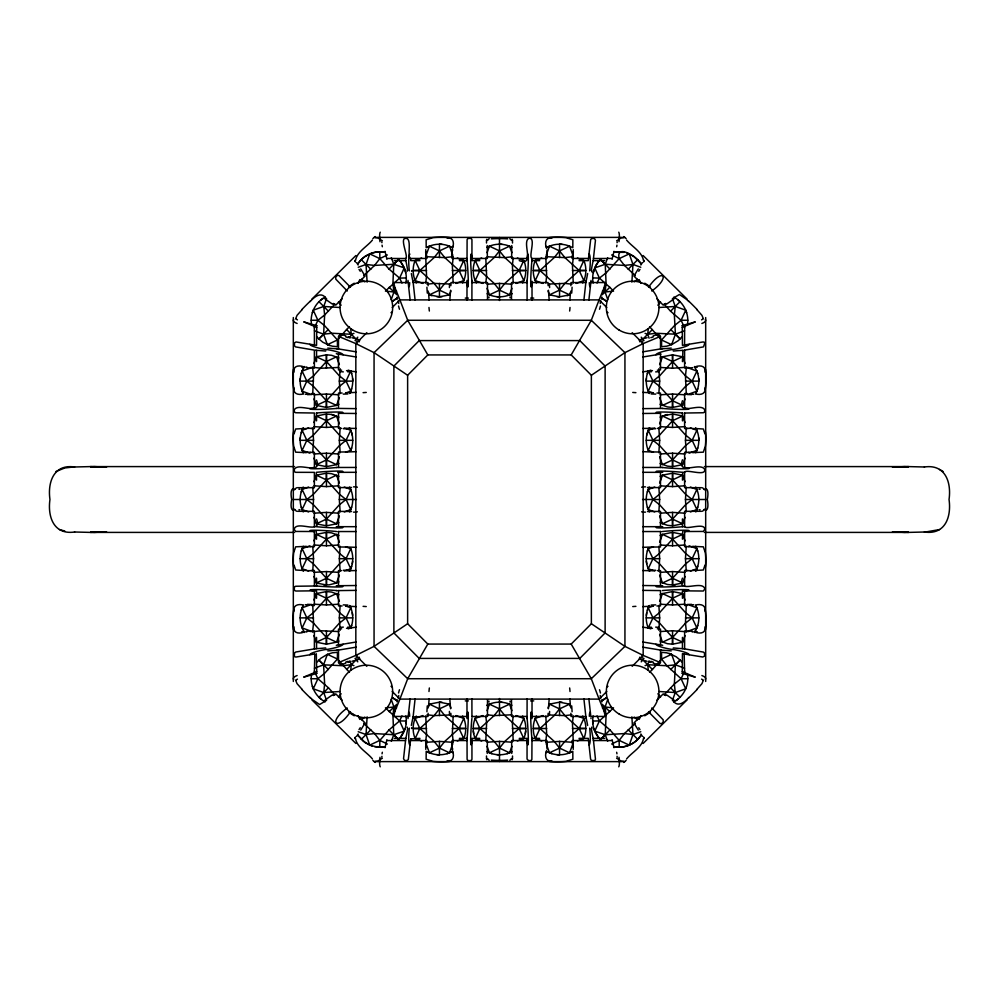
<?xml version="1.0" encoding="UTF-8"?>
<svg xmlns="http://www.w3.org/2000/svg" width="999" height="999" viewBox="0 0 999 999"><rect width="100%" height="100%" fill="white"/><g stroke="black" fill="none" stroke-linecap="round" stroke-linejoin="round"><path stroke-width="1.5" d="M338.886 367.432L321.091 368.244L312.575 367.27L313.549 375.799L312.737 393.556M312.737 605.444L313.549 623.201L312.575 631.73L321.091 630.756L338.886 631.568M312.737 546.253L313.549 558.678L312.737 571.116M312.737 487.062L313.549 499.5L312.737 511.938M312.737 427.884L313.549 440.322L312.737 452.747M313.986 426.623L326.436 427.435L326.448 413.998L331.606 414.498L338.873 417.107M326.436 368.231L326.448 354.807L331.606 355.307L338.873 357.917M326.436 630.769L326.448 644.193L316.371 642.195L313.998 635.651M313.986 604.183L326.436 604.982L326.448 591.558L331.606 592.057L338.873 594.667M313.998 576.46L316.371 582.991L326.448 585.002L326.436 571.565L313.986 572.377M313.986 544.992L326.436 545.791L326.448 532.355L331.606 532.867L338.873 535.476M313.986 513.199L326.436 512.387L326.448 525.824L316.371 523.813L313.998 517.282M313.986 485.801L326.436 486.613L326.448 473.176L331.606 473.688L338.873 476.298M313.986 454.008L326.436 453.209L326.448 466.645L316.371 464.635L313.998 458.091M313.986 394.817L326.436 394.018L326.448 407.442L316.371 405.432L313.998 398.901M340.147 452.747L339.323 440.322L340.147 427.884M340.147 393.556L339.323 381.118L340.147 368.693M340.147 630.307L339.323 617.882L340.147 605.444M340.147 571.116L339.323 558.678L340.147 546.253M340.147 511.938L339.323 499.5L340.147 487.062M425.761 282.954L426.561 275.849L425.761 258.054M425.761 740.946L426.561 733.84L425.761 716.046M453.146 258.054L452.335 265.16L453.146 282.954M453.146 716.046L452.335 733.84L453.146 740.946M459.39 260.627L467.033 260.627L467.095 239.71L467.607 238.674L469.518 238.311L471.428 238.674L471.94 239.71L471.94 260.627L479.757 260.627M471.928 281.681L471.903 300.212M485.801 282.954L486.613 275.849L485.801 258.054M485.801 740.946L486.613 723.151L485.801 716.046M511.513 708.716L511.525 716.433L527.06 716.433L527.097 698.788M511.513 708.466L511.5 699.787M513.199 258.054L512.387 265.16L513.199 282.954M513.199 716.046L512.387 723.151L513.199 740.946M531.98 739.672L531.868 759.502L530.993 760.526L528.571 760.639L527.047 759.053L527.06 738.373L519.243 738.373M545.854 282.954L546.665 275.849L545.854 258.054M545.854 740.946L546.665 733.84L545.854 716.046M573.239 258.054L572.439 265.16L573.239 282.954M573.239 716.046L572.439 723.151L573.239 740.946M658.853 368.693L659.677 381.118L658.853 393.556M658.853 605.444L659.677 617.882L658.853 630.307M658.853 546.253L659.677 558.678L658.853 571.116M658.853 487.062L659.677 499.5L658.853 511.938M658.853 427.884L659.677 440.322L658.853 452.747M660.127 404.333L667.394 406.943L672.539 407.442L672.564 394.018L685.014 394.817M697.739 388.748L695.766 393.519C699.437 386.675 699.849 378.234 696.877 371.066L686.425 367.27L672.564 368.231L672.552 354.807L682.629 356.805L685.002 363.349M660.127 641.083L667.394 643.693L672.539 644.193L672.564 630.769L686.425 631.73L696.877 627.934C699.849 620.766 699.437 612.325 695.766 605.481M685.014 604.183L672.564 604.982L672.552 591.558L682.629 593.568L685.002 600.099M660.127 581.893L667.394 584.502L672.539 585.002L672.564 571.565L685.014 572.377M685.014 544.992L672.564 545.791L672.552 532.355L682.629 534.365L685.002 540.909M660.127 522.702L667.394 525.312L672.539 525.824L672.564 512.387L685.014 513.199M685.014 485.801L672.564 486.613L672.552 473.176L682.629 475.187L685.002 481.718M660.127 463.524L667.394 466.133L672.539 466.645L672.564 453.209L685.014 454.008M685.014 426.623L672.564 427.435L672.552 413.998L682.629 416.009L685.002 422.54M686.263 452.747L685.451 440.322L686.263 427.884M686.263 393.556L685.451 375.799L686.425 367.27M686.425 631.73L685.451 623.201L686.263 605.444M686.263 571.116L685.451 558.678L686.263 546.253M686.263 511.938L685.451 499.5L686.263 487.062M467.008 280.382L466.97 300.212M532.017 717.007L532.03 698.788M294.255 529.058C296.878 519.742 322.677 535.801 316.558 518.906M294.255 588.648L294.605 586.75L295.654 586.251L316.558 585.976L316.558 578.134M471.94 717.007L471.903 698.788M527.097 300.212L527.085 280.382M704.745 410.439L704.395 412.25L703.346 412.749L684.54 413.037M704.745 470.029C705.007 476.511 685.326 468.581 684.627 472.365L683.154 472.352M479.757 738.373L471.94 738.373L471.94 759.29L471.428 760.326L469.518 760.689L467.607 760.326L467.095 759.29L467.033 738.373L459.39 738.373M471.978 258.479L487.375 258.441L487.25 245.567M471.94 716.52L487.475 716.433L487.487 708.716M527.022 740.546L511.625 740.559L511.75 753.433M539.61 260.627L531.967 260.627L531.992 258.454C528.171 256.693 536.488 237.213 528.995 238.324C521.278 241.808 535.814 266.596 519.243 260.627M367.12 716.82L366.034 734.54L369.73 745.142L377.21 747.065L384.927 746.753L374.65 746.678M379.782 747.227L379.832 740.384L374.55 733.566L363.723 723.313M531.992 258.529L546.915 258.441L546.765 255.532M635.277 275.687L624.45 265.434L619.168 258.616C615.496 242.919 638.324 257.692 640.996 263.624L633.803 256.343L626.848 252.984M631.88 282.18L632.966 264.46L629.27 253.883L619.168 258.616L606.156 272.852L599.4 278.097L597.015 283.054M466.97 282.555L451.011 282.567L450.849 285.702M532.03 716.47L547.989 716.433L548.151 713.298M471.915 718.368L471.915 718.368A16.384 0.949 -86.6 0 0 470.679 740.247A16.384 0.949 -86.6 0 0 471.915 740.946M532.005 717.694L531.992 718.618M466.97 698.788L467.008 718.618M532.03 300.212L532.005 281.306M487.25 753.433L487.375 740.559L471.978 740.546M511.75 245.567L511.625 258.441L527.022 258.479M294.255 410.002C298.039 401.96 322.078 416.933 316.558 400.711M294.255 469.592C297.927 461.226 322.34 476.336 316.558 459.802M704.745 529.445L703.346 531.443L684.303 531.518M704.745 588.998L703.346 591.021L683.903 590.846M401.985 283.054L399.6 278.097L389.036 269.093L398.464 259.378C404.67 265.409 407.505 274.588 405.844 283.067M325.199 701.872C315.147 696.715 309.39 684.665 311.676 673.613M673.801 297.128C683.853 302.285 689.61 314.335 687.324 325.399M304.558 366.508C299.225 374.388 298.701 385.152 303.234 393.519L302.135 391.183L306.843 381.118L313.549 375.799L326.436 361.513L336.538 356.805L339.373 364.66M300.262 378.559L300.137 381.118L313.549 381.118M301.261 432.692L303.234 427.922C299.138 435.527 299.138 445.104 303.234 452.709M300.262 437.749L300.137 440.322L313.549 440.322M303.234 571.078C299.138 563.473 299.138 553.896 303.234 546.291L301.261 551.061M304.558 632.492C299.225 624.612 298.701 613.848 303.234 605.481L301.261 610.252M349.675 427.922C353.346 434.765 353.758 443.206 350.774 450.374L345.542 452.272M351.648 566.308L349.675 571.078C353.346 564.235 353.758 555.794 350.774 548.626L345.542 546.728M349.675 605.481C353.346 612.325 353.758 620.766 350.774 627.934L348.164 628.883M517.282 740.933L523.813 738.573C526.81 731.38 526.398 722.914 522.702 716.058M650.836 370.117L648.226 371.066C645.242 378.234 645.666 386.675 649.325 393.519M646.353 378.559L646.228 381.118L659.677 381.118M653.458 452.272L648.226 450.374C645.242 443.206 645.654 434.765 649.325 427.922L646.728 435.202M649.325 571.078C645.654 564.235 645.242 555.794 648.226 548.626L653.458 546.728M650.836 628.883L648.226 627.934C645.242 620.766 645.654 612.325 649.325 605.481L647.352 610.252M697.739 551.061L695.766 546.291C699.862 553.883 699.862 563.473 695.766 571.078L697.739 566.308M311.676 325.387C309.39 314.335 315.147 302.285 325.199 297.128M428.134 713.298L427.972 716.433L413.111 716.882M570.866 285.702L571.028 282.567L585.839 282.567L586.101 280.382M687.324 673.601C689.61 684.665 683.853 696.715 673.801 701.872M401.985 715.946L399.6 720.903L389.036 729.907L398.464 739.622C404.67 733.591 407.492 724.412 405.844 715.933M406.168 723.663L406.306 721.053L399.6 720.903L386.363 708.828M452.235 255.532L452.085 258.441L467.008 258.479M546.765 743.468L546.915 740.559L531.992 740.546M428.559 706.043L429.145 698.788M426.723 743.468L426.873 740.559L410.502 740.559L408.329 759.402L407.33 760.464L404.682 760.564L403.546 758.716L405.794 738.373L394.255 738.373M572.277 255.532L572.127 258.441L588.498 258.441L590.671 239.598L591.67 238.536L594.43 238.461L595.454 240.284L593.269 260.14A16.608 0.949 -80.2 0 0 591.258 270.504M570.441 292.957L569.88 300.112M450.586 290.247L449.8 300.175M548.414 708.753L549.2 698.825M452.535 250.749L452.622 249.438M511.5 299.213L511.513 290.534M487.5 699.787L487.487 708.466M294.018 372.127C292.869 365.671 299.088 365.01 303.696 366.795M294.018 611.063C292.894 604.72 298.963 603.683 303.696 605.144M452.747 247.764C454.245 243.119 453.459 236.963 447.102 238.074M546.253 751.236C544.73 755.881 545.529 762.05 551.898 760.926M704.982 387.937C706.093 394.255 700.024 395.292 695.304 393.856M704.982 626.873C706.131 633.316 699.912 633.978 695.304 632.205M386.888 739.735L386.813 740.471M612.112 259.265L612.2 258.466M426.186 751.236L426.136 759.215L431.63 760.913M572.814 247.764L572.864 239.785L567.37 238.087M410.664 738.86L419.967 738.373M407.967 718.618L410.139 698.738M415.109 698.738L413.161 716.445M583.891 300.262L585.839 282.53M591.033 280.382L590.933 281.493M294.018 433.866L295.692 428.996L303.696 428.521M294.018 551.66L295.692 546.815L303.696 546.49M410.626 739.297L410.514 740.471M704.982 447.34L703.308 452.185L695.304 452.51M704.982 565.134L703.308 570.004L695.304 570.479M407.255 727.122L407.18 727.809M590.896 281.843L590.821 282.53L605.382 282.567L603.708 289.011M591.745 271.878L591.895 270.504M588.498 258.454L588.286 260.627L579.033 260.627M398.464 259.378L393.756 264.273L392.919 283.529L393.943 291.983L391.171 299.762M593.156 715.933C591.495 724.412 594.33 733.603 600.536 739.622L605.244 734.727L606.081 715.471L605.057 707.017L607.829 699.238M350.686 670.391L351.311 664.71L349.887 660.789M411.576 728.496L411.675 727.609M590.821 282.567L588.861 300.262M648.314 328.609L647.689 334.29L649.113 338.211M339.847 307.492L323.713 306.456L313.249 310.19L317.907 320.279L324.588 325.649L337.437 339.985L337.425 346.703L332.292 346.178L327.36 344.667L323.601 334.19L324.65 314.972L323.713 306.456L326.586 298.639M405.519 740.546L386.713 740.559L385.015 747.677M593.468 258.529L612.287 258.441L613.648 252.809M659.153 691.508L675.287 692.544L685.751 688.811L681.093 678.721L666.882 665.759L661.563 659.015L661.575 652.297L666.708 652.822L671.64 654.333L675.399 664.81L674.35 684.028L675.287 692.544L672.414 700.361M413.099 717.007L413.099 717.007A16.621 0.962 -80.3 0 0 411.363 725.436M412.987 717.906L412.899 718.618M352.272 563.798L352.647 561.251M525.312 733.628L525.699 731.068M646.353 615.309L646.728 612.749M398.214 696.89L398.027 697.926M600.786 302.11L600.973 301.074M609.964 269.093L600.536 259.378C594.33 265.409 591.508 274.588 593.156 283.067M613.985 251.323L613.798 252.148M396.303 705.656L396.141 706.393M602.634 293.631L603.109 291.533M397.127 701.91L397.59 699.899M396.041 706.817L395.891 707.467M601.873 297.09L601.41 299.101M395.292 709.989L395.08 710.901M301.261 491.87L303.234 487.1C299.138 494.705 299.138 504.295 303.234 511.9M351.648 388.748L349.675 393.519C353.346 386.675 353.758 378.234 350.774 371.066L348.164 370.117M351.648 507.13L349.675 511.9C353.771 504.295 353.771 494.705 349.675 487.1M395.005 711.163L393.618 716.433L408.179 716.433M647.352 491.87L649.325 487.1C645.229 494.705 645.229 504.295 649.325 511.9M697.739 447.939L695.766 452.709C699.862 445.117 699.862 435.527 695.766 427.922M697.739 507.13L695.766 511.9C699.862 504.295 699.862 494.705 695.766 487.1M355.507 738.436C356.893 747.302 367.058 752.284 372.415 758.903M643.493 260.564C642.145 251.923 632.055 246.728 626.585 240.097M593.231 272.802L595.879 265.547L598.776 261.276M487.425 240.409L489.16 238.711M511.575 758.591L509.84 760.289M301.261 373.501L303.234 368.731M421.678 258.067L415.134 260.427C412.137 267.62 412.562 276.086 416.246 282.942M351.648 447.939L350.774 450.374L346.041 440.322L339.323 434.99L326.448 420.716L316.371 416.009L313.998 422.54M326.586 700.361L323.713 692.544L324.65 684.028L323.576 664.834L327.36 654.333L332.292 652.822L337.425 652.297L337.437 659.015L324.588 673.351L317.907 678.721L313.249 688.811L323.713 692.544L339.847 691.508M481.718 258.067L475.187 260.427C472.19 267.62 472.602 276.086 476.298 282.942M346.541 628.321L350.661 627.909L351.648 625.499M541.77 258.067L535.239 260.427C532.242 267.62 532.654 276.086 536.338 282.942M457.23 740.933L463.761 738.573C466.758 731.38 466.346 722.914 462.662 716.058M647.352 373.501L648.226 371.066L652.459 370.679M672.414 298.639L675.287 306.456L674.35 314.972L675.424 334.166L671.64 344.667L666.708 346.178L661.575 346.703L661.563 339.985L674.412 325.649L681.093 320.279L685.751 310.19L675.287 306.456L659.153 307.492M647.352 551.061L648.226 548.626L652.959 558.678L659.677 564.01L672.552 578.284L682.629 582.991L685.002 576.46M577.322 740.933L583.866 738.573C586.863 731.38 586.438 722.914 582.754 716.058M697.739 625.499L694.442 632.492M339.373 397.59L336.538 405.432L326.461 407.442L326.436 400.736L313.549 386.451L306.843 381.118L302.123 371.066L312.575 367.27M339.373 456.793L336.538 464.635L326.461 466.645L326.436 459.927L313.549 445.654L306.843 440.322L302.123 430.257L308.654 427.884M339.373 515.971L336.538 523.813L326.461 525.824L326.436 519.105L313.549 504.832L306.843 499.5L302.123 489.435L308.654 487.062M339.373 575.149L336.538 582.991L329.046 584.877L323.863 584.877M339.373 634.34L336.538 642.195L326.461 644.193L326.436 637.487L313.549 623.201L306.843 617.882L302.123 607.817L309.965 604.969M659.627 364.66L662.462 356.805L672.552 354.807L672.564 361.513L685.451 375.799L692.157 381.118L696.877 391.183L689.035 394.031M659.627 423.851L662.462 416.009L672.552 413.998L672.564 420.716L685.451 434.99L692.157 440.322L696.877 450.374L689.035 453.221M659.627 483.029L662.462 475.187L672.552 473.176L672.564 479.895L685.451 494.168L692.157 499.5L696.877 509.565L690.346 511.938M659.627 542.207L662.462 534.365L672.552 532.355L672.564 539.073L685.451 553.346L692.157 558.678L696.877 568.743L690.346 571.116M659.627 601.41L662.462 593.568L672.552 591.558L672.564 598.264L685.451 612.549L692.157 617.882L696.877 627.934L695.766 630.269M313.998 363.349L316.371 356.805L326.461 354.807L326.448 361.513L339.323 375.799L346.041 381.118L350.774 391.183L345.542 393.082M313.998 481.718L316.371 475.187L326.461 473.176L326.448 479.895L339.323 494.168L346.041 499.5L350.774 509.565L344.243 511.938M313.998 540.909L316.371 534.365L326.461 532.355L326.448 539.073L339.323 553.346L346.041 558.678L350.774 568.743L344.243 571.116M313.998 600.099L316.371 593.568L326.461 591.558L326.448 598.264L339.323 612.549L346.041 617.882L350.774 627.934L356.193 627.16M427.972 290.921L429.395 294.842L439.448 296.84L449.513 294.842L450.936 290.921M487.1 293.743C493.943 297.415 502.385 297.827 509.565 294.842L511.938 288.299M571.028 290.921L569.605 294.842L559.552 296.84L549.487 294.842L548.064 290.921M427.972 708.079L429.395 704.158L439.448 702.16L449.513 704.158L450.936 708.079M487.062 710.701L489.435 704.158C496.603 701.173 505.057 701.598 511.9 705.257M548.064 708.079L549.487 704.158L559.552 702.16L569.605 704.158L571.028 708.079M642.807 371.84L648.339 371.091L652.959 381.118L659.677 386.451L672.552 400.736L672.552 407.442L682.629 405.432L685.002 398.901M654.757 427.884L648.226 430.257L652.959 440.322L659.677 445.654L672.552 459.927L672.552 466.645L682.629 464.635L685.002 458.091M654.757 487.062L648.226 489.435L652.959 499.5L659.677 504.832L672.552 519.105L672.552 525.824L682.629 523.813L685.002 517.282M653.458 605.918L648.226 607.817L652.959 617.882L659.677 623.201L672.552 637.487L672.552 644.193L682.629 642.195L685.002 635.651M312.362 312.625L313.249 310.19M426.073 255.332L429.395 246.191C436.563 243.219 445.005 243.631 451.848 247.302M487.062 252.722L489.435 246.191C496.615 243.219 505.057 243.631 511.9 247.302M546.166 255.332L549.487 246.191C556.655 243.219 565.109 243.631 571.94 247.302M452.834 743.668L449.513 752.809C442.345 755.781 433.903 755.369 427.06 751.698L429.395 752.809L439.448 748.089L444.78 741.383L459.053 728.508L463.761 718.393L455.919 715.559M511.938 746.278L509.565 752.809C502.385 755.781 493.943 755.369 487.1 751.698M547.152 751.698C553.995 755.369 562.437 755.781 569.605 752.809L572.927 743.668M349.887 338.211L351.311 334.29L350.686 328.609M405.132 728.696L400.224 737.724M649.113 660.789L647.689 664.71L648.314 670.391M391.321 741.32L393.743 734.74L374.55 733.566L366.034 734.54L358.216 731.73M607.679 257.68L605.257 264.26L624.45 265.434L632.966 264.46L640.784 267.27M606.805 691.458L599.088 699.1L399.912 699.1L407.704 678.721L427.809 644.068L571.191 644.068L591.371 623.738L591.371 375.262L571.191 354.932L427.809 354.932L407.629 375.262L407.629 623.738L427.809 644.068M392.195 307.542L399.912 299.9L599.088 299.9L591.296 320.279L571.191 354.932M294.655 489.56L296.341 487.849M704.345 509.44L702.659 511.151M395.129 710.726L400.099 698.651M598.901 300.349L603.871 288.274M386.363 290.172L399.6 278.097L404.245 267.882L400.224 261.276M612.637 708.828L599.4 720.903L594.755 731.118L598.776 737.724M358.067 283.354L359.802 279.608M639.198 719.392L640.933 715.646M452.834 255.332L449.513 246.191L439.448 250.911L434.115 257.617L419.842 270.492L415.134 280.607L422.977 283.441M431.818 295.716L429.395 294.842L439.448 290.11L444.78 283.391L459.053 270.517L463.761 260.427L457.23 258.067M511.938 252.722L509.565 246.191L499.5 250.911L494.168 257.617L479.895 270.492L475.187 280.607L483.029 283.441M487.062 288.299L489.435 294.842L499.5 290.11L504.832 283.391L519.105 270.517L523.813 260.427L517.282 258.067M572.927 255.332L569.605 246.191L559.552 250.911L554.22 257.617L539.947 270.492L535.239 280.607L543.081 283.441M549.487 294.842L559.552 290.11L564.885 283.391L579.158 270.517L583.866 260.427L577.322 258.067M421.678 740.933L415.134 738.573L419.842 728.508L434.115 715.609L439.448 708.89L449.513 704.158M481.718 740.933L475.187 738.573L479.895 728.508L494.168 715.609L499.5 708.89L509.565 704.158L511.938 710.701M487.062 746.278L489.435 752.809L499.5 748.089L504.832 741.383L519.105 728.508L523.813 718.393L515.971 715.559M541.77 740.933L535.239 738.573L539.947 728.508L554.22 715.609L559.552 708.89L569.605 704.158M546.166 743.668L549.487 752.809L559.552 748.089L564.885 741.383L579.158 728.508L583.866 718.393L576.023 715.559M308.654 511.938L302.123 509.565L306.843 499.5L313.549 494.168L326.436 479.895L336.538 475.187L339.373 483.029M694.442 366.508L696.877 371.066L692.157 381.118L685.451 386.451L672.564 400.736L662.462 405.432L659.627 397.59M356.193 371.84L350.661 371.091L346.041 381.118L339.323 386.451L326.448 400.736L316.371 405.432M350.774 548.626L346.041 558.678L339.323 564.01L326.448 578.284L316.371 582.991M648.226 450.374L652.959 440.322L659.677 434.99L672.552 420.716L682.629 416.009M654.757 511.938L648.226 509.565L652.959 499.5L659.677 494.168L672.552 479.895L682.629 475.187M314.335 327.822L317.907 320.279L324.65 314.972L334.902 304.121M462.662 282.942C466.346 276.086 466.758 267.62 463.761 260.427M522.702 282.942C526.398 276.086 526.81 267.62 523.813 260.427M582.754 282.942C586.438 276.086 586.863 267.62 583.866 260.427M416.246 716.058C412.562 722.914 412.137 731.38 415.134 738.573M476.298 716.058C472.602 722.914 472.19 731.38 475.187 738.573M536.338 716.058C532.654 722.914 532.242 731.38 535.239 738.573M664.098 694.879L674.35 684.028L681.093 678.721L684.665 671.178M364.797 723.363L364.423 724.013M364.173 724.437L360.726 730.107M638.274 268.893L633.94 276.074L641.221 283.291M642.394 262.662L641.408 264.111M356.606 736.338L357.592 734.889M616.633 240.759L619.855 238.861M382.367 758.241L379.145 760.139M387.362 254.945L379.832 258.616L374.55 265.434L363.723 275.687M611.638 744.055L619.168 740.384L624.45 733.566L635.277 723.313M338.474 697.102L341.121 693.743M657.879 305.257L660.526 301.898M316.371 464.635L326.436 459.927L339.323 445.654L346.041 440.322L350.774 430.257L344.243 427.884M316.371 523.813L326.436 519.105L339.323 504.832L346.041 499.5L350.774 489.435L344.243 487.062M316.371 642.195L326.436 637.487L339.323 623.201L346.041 617.882L350.774 607.817L345.542 605.918M682.629 356.805L672.564 361.513L659.677 375.799L652.959 381.118L648.226 391.183L653.458 393.082M682.629 534.365L672.564 539.073L659.677 553.346L652.959 558.678L648.226 568.743L654.757 571.116M682.629 593.568L672.564 598.264L659.677 612.549L652.959 617.882L648.226 627.934L642.807 627.16M339.373 423.851L336.538 416.009L326.448 420.716L313.549 434.99L306.843 440.322L302.123 450.374L309.965 453.221M339.373 542.207L336.538 534.365L326.448 539.073L313.549 553.346L306.843 558.678L302.123 568.743L308.654 571.116M339.373 601.41L336.538 593.568L326.448 598.264L313.549 612.549L306.843 617.882L302.123 627.934L312.575 631.73M659.627 456.793L662.462 464.635L672.552 459.927L685.451 445.654L692.157 440.322L696.877 430.257L690.346 427.884M659.627 515.971L662.462 523.813L672.552 519.105L685.451 504.832L692.157 499.5L696.877 489.435L690.346 487.062M659.627 575.149L662.462 582.991L672.552 578.284L685.451 564.01L692.157 558.678L696.877 548.626L689.035 545.779M659.627 634.34L662.462 642.195L672.552 637.487L685.451 623.201L692.157 617.882L696.877 607.817L689.035 604.969M372.152 746.016L365.197 742.657L358.004 735.364L363.137 741.121L369.73 745.142L379.832 740.384L389.036 729.907M74.625 466.995C53.796 463.861 47.49 482.117 49.95 499.5C47.465 516.908 53.821 535.102 74.625 532.005M361.238 259.615L358.004 263.624C363.661 254.895 374.725 250.187 384.927 252.248L377.21 251.935L372.152 252.984L365.197 256.343L361.238 259.64L370.804 269.231M637.762 739.385L640.996 735.376C635.339 744.105 624.275 748.813 614.073 746.753C622.564 748.363 631.718 745.554 637.762 739.36L628.196 729.769M317.095 662.012L320.741 658.329L327.36 654.333L337.437 659.015L349.425 672.29M681.905 336.988L678.259 340.671L671.64 344.667L661.563 339.985L649.575 326.71M357.779 337.175L356.056 339.073L346.578 329.52L349.425 326.71M641.208 661.825L642.944 659.927L652.422 669.48L649.575 672.29M302.26 309.453L297.053 315.334L295.729 318.556A11.251 6.319 -38 0 0 296.366 319.093M696.74 689.547L701.947 683.666L703.271 680.444A11.251 6.319 -38 0 0 702.634 679.907M600.536 739.622L609.964 729.907L599.4 720.903L597.015 715.946M648.576 287.163C663.211 266.471 670.991 277.385 651.748 290.996M347.252 708.004C327.26 722.215 336.7 732.067 350.424 711.837M652.422 329.52L642.944 339.073L641.208 337.175M664.098 304.121L670.566 311.213L680.019 301.686L678.096 299.975M314.335 671.178L317.907 678.721L328.434 687.787L318.981 697.314L320.904 699.025M346.578 669.48L356.056 659.927L357.792 661.825M637.762 259.64L628.196 269.231M361.238 739.385L370.804 729.769M328.359 329.445L318.831 338.911L322.814 342.22L329.782 345.542M670.641 669.555L680.169 660.089L676.186 656.78L669.218 653.458M311.825 299.213L355.906 255.519M316.733 327.06L316.558 345.342L314.41 344.955L314.373 326.323L315.422 325.274L317.207 325.724M342.182 298.738L335.776 305.107L333.316 303.446M357.779 283.291L365.06 276.074L360.726 268.893M346.578 329.52L337.437 339.985L327.36 344.667M366.845 666.333L355.831 655.406L355.831 343.594L366.845 332.667M632.155 666.333L643.169 655.406L643.169 343.594L632.155 332.667M652.422 669.48L661.563 659.015L671.64 654.333M682.267 671.94L682.442 653.658L683.353 653.833M641.221 715.709L633.94 722.926L638.274 730.107M656.818 700.262L663.224 693.893L665.684 695.554M684.178 653.983L684.627 672.677L683.578 673.726L681.793 673.276M643.094 743.481L687.175 699.787M353.933 333.366L351.311 334.29L332.118 333.241L323.601 334.19L318.831 338.911L317.095 336.988M645.067 665.634L647.689 664.71L666.882 665.759L675.399 664.81L680.169 660.089L681.905 662.012M612.637 290.172L609.827 287.325L602.185 294.742M389.173 711.675L396.815 704.258M310.19 301.548C314.41 296.74 321.166 291.209 326.099 298.351M688.811 697.452C684.827 702.01 677.896 707.954 672.901 700.649M372.415 240.097C366.945 246.716 356.855 251.935 355.507 260.564M626.585 758.903C631.942 752.284 642.107 747.302 643.493 738.436M391.708 312.15L391.009 312.737M607.292 686.85L607.991 686.263M702.709 319.168L701.56 319.867M296.291 679.832L297.44 679.133M634.115 281.918L637.487 279.245M361.513 719.755L364.885 717.082M672.901 298.351L679.42 294.48L686.388 299.288M326.099 700.649L319.58 704.52L312.612 699.712M320.904 299.975L322.977 298.439M676.023 700.561L678.096 699.025M665.684 303.446L663.224 305.107L656.818 298.738M333.316 695.554L335.776 693.893L342.182 700.262M591.371 375.262L624.937 352.635L643.169 343.594M407.629 623.738L374.063 646.365L355.831 655.406M55.932 471.528L64.798 467.969L73.389 466.995M924.375 532.005C945.229 535.127 951.51 516.92 949.05 499.5C951.523 482.092 945.204 463.886 924.375 466.995M429.395 246.191L427.06 247.302L429.395 246.191L439.448 250.911L444.78 257.617L459.053 270.492L463.761 280.607L455.919 283.441M489.435 246.191L487.1 247.302L489.435 246.191L499.5 250.911L504.832 257.617L519.105 270.492L523.813 280.607L515.971 283.441M549.487 246.191L547.152 247.302L549.487 246.191L559.552 250.911L564.885 257.617L579.158 270.492L583.866 280.607L576.023 283.441M509.565 294.842L511.9 293.743L509.565 294.842L499.5 290.11L494.168 283.391L479.895 270.517L475.187 260.427M338.873 404.333L336.538 405.432L326.448 400.736M338.873 463.524L336.538 464.635L326.448 459.927M660.127 357.917L662.462 356.805L672.552 361.513M338.873 522.702L336.538 523.813L326.448 519.105M660.127 417.107L662.462 416.009L672.552 420.716M338.873 581.893L336.538 582.991L326.448 578.284L313.549 564.01L306.843 558.678L302.123 548.626L309.965 545.779M660.127 476.298L662.462 475.187L672.552 479.895M338.873 641.083L336.538 642.195L326.448 637.487M660.127 535.476L662.462 534.365L672.552 539.073M660.127 594.667L662.462 593.568L672.552 598.264M489.435 704.158L487.1 705.257L489.435 704.158L499.5 708.89L504.832 715.609L519.105 728.483L523.813 738.573M569.605 752.809L571.94 751.698L569.605 752.809L559.552 748.089L554.22 741.383L539.947 728.508L535.239 718.393L543.081 715.559M641.845 344.143L660.327 336.451M682.267 327.297L683.066 326.973M682.267 327.06L682.442 345.342L684.59 344.955L684.627 326.323L695.304 321.878L681.793 325.724M314.822 653.983L314.373 672.677L303.696 677.122L306.443 676.41M315.934 672.027L316.733 671.703M338.673 662.549L357.155 654.857M683.628 325.337L684.627 326.323M315.372 673.663L317.207 673.276M396.553 290.996L393.943 291.983L385.427 291.121M602.447 708.004L605.057 707.017L613.573 707.879M645.067 333.366L647.689 334.29L656.206 333.279L675.399 334.19L684.54 330.819M314.46 668.181L323.576 664.834L342.794 665.721L351.311 664.71L353.933 665.634M422.977 715.559L415.134 718.393L419.842 728.483L434.115 741.383L439.448 748.089L449.513 752.809L451.848 751.698L447.077 753.671M483.029 715.559L475.187 718.393L479.895 728.483L494.168 741.383L499.5 748.089L509.565 752.809L511.9 751.698L507.13 753.671M358.216 267.27L366.034 264.46L374.55 265.434L393.743 264.26L391.321 257.68M640.784 731.73L632.966 734.54L624.45 733.566L605.257 734.74L607.679 741.32M567.182 295.716L569.605 294.842L559.552 290.11L554.22 283.391L539.947 270.517L535.239 260.427M316.371 416.009L326.461 413.998L326.448 420.716M682.629 582.991L672.552 585.002L672.552 578.284M607.829 299.762L605.057 291.983L606.081 283.529L605.244 264.273L594.755 267.882L599.4 278.097L609.827 287.325M391.171 699.238L393.943 707.017L392.919 715.471L393.756 734.727L404.245 731.118L399.6 720.903M653.171 335.901L658.329 334.215L660.501 336.376L660.501 348.926L642.794 351.848M345.829 663.099L340.671 664.785L338.499 662.624L338.499 650.074L356.206 647.152M347.839 371.965L350.774 371.066L351.648 373.501M651.161 627.035L648.226 627.934L652.459 628.321M311.251 675.037L315.422 673.726L314.373 672.677M348.064 662.412L349.525 661.987M310.464 675.274L307.642 676.073M647.077 337.699L638.998 339.997M351.923 661.301L360.002 659.003M939.51 529.557L925.611 532.005M356.193 451.66L348.888 451.923A27.098 0.899 -0.9 0 0 346.403 451.948M642.807 547.34L650.112 547.077A27.098 0.899 -0.9 0 0 652.597 547.052M356.193 392.357L348.888 392.769M642.807 606.643L650.112 606.231M642.807 428.446L650.112 428.321M356.193 570.554L348.888 570.679M664.897 415.134L667.394 414.498M91.084 467.12L93.681 466.62M905.319 532.38L907.916 531.88M316.308 653.708L316.733 671.94M336.313 645.292L356.206 641.995M660.951 354.021L642.794 357.005M684.59 344.955L703.021 341.958L704.195 342.158L704.67 343.594L703.458 346.903L684.54 350.125M314.385 654.058L295.979 657.042L294.805 656.842L294.33 655.406L294.568 652.934L295.741 652.022L316.558 648.551L316.558 637.387M660.514 348.913L662.687 348.589M338.486 650.087L337.612 650.224M684.59 350.125L684.627 367.919L688.91 367.507M314.385 648.875L314.373 631.081L310.09 631.493M337.237 650.274L336.313 650.411M683.154 350.337L683.154 350.337A16.646 0.999 -5.7 0 0 673.314 351.074M682.929 350.374L682.442 361.613M695.304 366.795C699.912 365.01 706.131 365.671 704.982 372.127M303.696 632.205C299.088 633.978 292.882 633.304 294.018 626.873M427.01 284.216L434.115 283.391L450.462 284.053M487.062 284.216L499.5 283.391L511.938 284.216M548.538 284.053L564.885 283.391L571.99 284.216M450.462 714.947L434.115 715.609L427.01 714.784M511.938 714.784L494.168 715.609L487.062 714.784M571.99 714.784L564.885 715.609L548.538 714.947M453.309 256.643L444.78 257.617L425.599 256.643M511.938 256.805L504.832 257.617L487.062 256.805M573.401 256.643L564.885 257.617L545.691 256.643M338.886 426.623L326.436 427.435M660.114 394.817L672.564 394.018M338.886 485.801L326.436 486.613M660.114 454.008L672.564 453.209M338.886 544.992L326.436 545.791M660.114 513.199L672.564 512.387M338.886 604.183L326.436 604.982M660.114 572.377L672.564 571.565M305.944 631.942L306.98 631.818M660.114 631.568L672.564 630.769M425.599 742.357L439.448 741.383L453.309 742.357M487.062 742.195L499.5 741.383L511.938 742.195M545.691 742.357L559.552 741.383L573.401 742.357M613.573 291.121L605.057 291.983L602.447 290.996M385.427 707.879L393.943 707.017L396.553 708.004M657.354 370.204L660.501 369.917L660.501 354.096M341.646 628.796L338.499 629.083L338.499 644.904M431.63 238.087L426.136 239.785L426.186 247.764M567.37 760.913L572.864 759.215L572.814 751.236M551.898 238.074C545.529 236.95 544.755 243.119 546.253 247.764M447.102 760.926C453.471 762.05 454.27 755.881 452.747 751.236M297.44 487.687L314.373 487.674L314.373 472.365L295.654 472.327L294.605 471.828L294.255 470.029M701.56 511.313L684.627 511.326L684.627 526.635C686.188 529.957 704.607 522.402 704.745 529.058M303.696 393.856C298.976 395.292 292.907 394.255 294.018 387.937M695.304 605.144C700.037 603.683 706.106 604.72 704.982 611.063M436.888 296.715L442.02 296.715M672.539 585.002L675.137 584.877M619.218 251.773L614.073 252.248L624.35 252.335M894.442 467.033L904.832 466.62M94.168 532.38L104.558 531.967M345.804 392.882L346.466 392.869M652.534 606.131L653.196 606.118M642.856 408.628L662.687 408.416M356.144 590.372L338.062 590.596M336.313 585.751L356.144 585.514M311.463 393.556L314.435 393.569L314.41 408.141M342.083 393.007L338.499 393.094L338.499 408.416L356.144 408.628M303.696 452.51L295.692 452.185L294.018 447.34M695.304 546.49L703.308 546.815L704.982 551.66M656.917 605.993L660.501 605.906L660.501 590.584L642.856 590.372M687.537 605.444L684.602 605.431L684.615 590.859M74.525 466.995L90.634 466.595M908.366 532.405L924.475 532.005M351.511 487.475L346.466 487.562M647.489 511.525L652.534 511.438M399.6 278.097L406.306 277.947M599.4 720.903L592.694 721.053L592.832 723.638M660.589 413.299L642.856 413.486M356.144 472.315L337.924 472.34M642.856 526.685L662.687 526.685M704.745 410.002C701.036 401.71 676.935 416.97 682.442 400.711M305.769 452.472L306.805 452.447M336.313 467.482L356.144 467.445M642.856 467.445L662.687 467.482M356.144 531.555L338.062 531.543M684.615 526.635L682.442 526.66L682.442 518.906M692.195 546.553L693.231 546.528M294.255 588.998L294.605 590.534L295.879 591.033L316.558 590.809L316.558 598.289M662.687 472.315L661.763 472.327M336.313 526.685L356.144 526.685M348.888 428.321L356.193 428.446M310.989 452.385L314.373 452.335L314.41 467.47M316.308 531.505L316.558 539.198M688.011 546.615L684.627 546.665L684.615 531.53M650.112 570.679L642.807 570.554M314.385 590.859L314.373 605.519L311.463 605.444M661.076 531.543L642.856 531.555M346.291 451.935L338.499 452.035L338.499 467.457M660.938 472.34L642.856 472.315M652.709 547.065L660.501 546.965L660.501 531.543M356.144 413.486L338.461 413.311M695.304 428.521L703.308 428.996L704.982 433.866M346.178 487.562L338.499 487.599L338.499 472.34M652.822 511.438L660.501 511.401L660.501 526.66M314.697 531.518L295.654 531.443L294.255 529.445M303.696 570.479L295.692 570.004L294.018 565.134M642.856 585.514L662.687 585.751M684.59 413.037L684.627 428.521L688.011 428.521M346.079 428.346L346.466 428.346A27.098 0.924 -0.1 0 0 348.963 428.334M704.745 469.592C700.961 461.313 676.735 476.286 682.442 459.802M652.921 570.654L652.534 570.654A27.098 0.924 -0.1 0 0 650.037 570.666M314.385 585.963L314.373 570.479L310.989 570.479M336.313 408.416L338.486 408.416M316.308 413.024L316.308 413.024A16.384 0.937 -2.8 0 1 338.174 412.025A16.384 0.937 -2.8 0 1 338.936 413.249M341.646 428.371L338.499 428.396L338.499 413.299M657.354 570.629L660.501 570.604L660.501 585.701M704.745 588.648C701.947 579.545 676.323 594.954 682.442 578.134M449.513 294.842L439.448 290.11L434.115 283.391L419.842 270.517L413.124 270.517L426.561 270.504M479.895 270.492L473.176 270.517L486.613 270.504M539.947 270.492L533.229 270.517L546.665 270.504M670.566 311.213L681.093 320.279L687.799 320.254M314.385 531.53L314.373 546.665L310.989 546.615M311.201 678.746L317.907 678.721M429.395 704.158L439.448 708.89L444.78 715.609L459.053 728.483L465.771 728.483L452.335 728.496M519.105 728.508L525.824 728.483L512.387 728.496M549.487 704.158L559.552 708.89L564.885 715.609L579.158 728.483L585.876 728.483L572.439 728.496M310.989 428.521L314.373 428.521L314.373 413.024L295.654 412.749L294.605 412.25L294.255 410.439M693.231 428.534L692.407 428.534M305.769 570.466L306.593 570.466M688.011 570.479L684.627 570.479L684.627 585.976M374.175 237.387L624.825 237.387M394.255 260.627L405.794 260.627L405.532 258.529L386.713 258.441L385.015 251.323M405.519 258.479L405.519 258.479C409.29 258.042 399.026 237.675 405.794 238.361C412.337 238.037 406.868 256.743 410.502 258.441L426.873 258.441L426.723 255.532M410.714 260.627L419.967 260.627M593.206 260.627L604.745 260.627M459.053 270.517L465.771 270.517L452.335 270.504M519.105 270.517L525.824 270.517L512.387 270.504M579.158 270.517L585.876 270.517L572.439 270.504M410.139 300.262L408.179 282.567L393.618 282.567L394.742 286.8M413.062 281.681L413.161 282.48L427.972 282.567L428.134 285.702M471.94 282.555L487.475 282.567L487.5 299.213M527.06 282.567L511.525 282.567L511.513 290.284M532.03 282.555L547.989 282.567L548.151 285.702M465.259 298.102L468.381 298.102M530.619 298.102L533.741 298.102M672.564 368.231L660.114 367.432M339.323 381.118L352.772 381.118L352.647 378.559M685.451 381.118L698.875 381.118L698.738 378.559M326.436 394.018L338.886 394.817M672.564 427.435L660.114 426.623M339.323 440.322L352.772 440.322M646.228 440.322L659.677 440.322M685.451 440.322L698.875 440.322L698.738 437.749M326.436 453.209L338.886 454.008M294.643 466.595L90.572 466.595L106.656 466.995L105.507 466.995M704.357 466.595L908.428 466.595L892.344 466.995L893.493 466.995M672.564 486.613L660.114 485.801M293.431 499.5L313.549 499.5M339.323 499.5L356.431 499.5M642.569 499.5L659.677 499.5M685.451 499.5L705.569 499.5M326.436 512.387L338.886 513.199M105.507 532.005L106.656 532.005L90.572 532.405L294.643 532.405M893.493 532.005L892.344 532.005L908.428 532.405L704.357 532.405M672.564 545.791L660.114 544.992M300.125 558.678L313.549 558.678M339.323 558.678L352.772 558.678M646.228 558.678L659.677 558.678M685.451 558.678L698.875 558.678M326.436 571.565L338.886 572.377M672.564 604.982L660.114 604.183M300.125 617.882L313.549 617.882M339.323 617.882L352.772 617.882M646.228 617.882L659.677 617.882M685.451 617.882L698.875 617.882M465.272 700.898L468.381 700.898M530.619 700.898L533.741 700.898M466.97 716.47L451.011 716.433L450.849 713.298M586.101 718.618L585.839 716.52L571.028 716.433L570.866 713.298M588.861 698.738L590.821 716.433L605.382 716.433L603.708 709.989M419.842 728.483L413.124 728.483L426.561 728.496M479.895 728.483L473.176 728.483L486.613 728.496M539.947 728.483L533.229 728.483L546.665 728.496M539.61 738.373L531.967 738.373L531.98 739.297M579.033 738.373L588.286 738.373L590.571 758.965L591.246 760.264L592.894 760.626L594.917 760.364L595.466 759.203L593.456 740.334M604.745 738.373L593.206 738.373L593.306 739.085M467.008 740.559L452.085 740.559L452.235 743.468M588.498 740.559L572.127 740.559L572.277 743.468M593.481 740.546L612.287 740.559L613.473 745.391M374.175 761.613L624.825 761.613M306.593 428.534L305.769 428.534M692.407 570.466L693.231 570.466M311.201 320.254L317.907 320.279M337.237 590.584L336.313 590.584M681.093 678.721L687.799 678.746M682.692 413.024L682.692 413.024A16.384 0.937 2.8 0 0 660.826 412.025A16.384 0.937 2.8 0 0 660.064 413.249M657.354 428.371L660.501 428.396L660.501 413.299M684.59 472.365L684.627 487.674L701.56 487.687M314.385 526.635L314.373 511.326L297.44 511.313M341.646 570.629L338.499 570.604L338.499 585.701M652.921 428.346L652.534 428.346A27.098 0.924 0.1 0 1 650.037 428.334M652.534 487.562L647.489 487.475M652.822 487.562L660.501 487.599L660.501 472.34M346.178 511.438L338.499 511.401L338.499 526.66M346.466 511.438L351.511 511.525M346.079 570.654L346.466 570.654A27.098 0.924 0.1 0 1 348.963 570.666M652.709 451.935L660.501 452.035L660.501 467.457M346.291 547.065L338.499 546.965L338.499 531.543M688.011 452.385L684.627 452.335L684.627 467.482M682.692 531.505L682.442 539.198M692.195 452.447L693.231 452.472M336.563 531.518L336.563 531.518A16.384 0.937 3.5 0 0 314.685 530.244A16.384 0.937 3.5 0 0 313.973 531.468M306.805 546.553L305.769 546.528M599.4 278.097L592.694 277.909M908.366 466.595L924.475 466.995M74.525 532.005L90.634 532.405M683.553 590.846L682.929 590.821M687.537 393.556L684.602 393.569L684.627 408.141M656.917 393.007L660.501 393.094L660.501 408.416M342.083 605.993L338.499 605.906L338.499 590.584M650.112 392.769L642.807 392.357M348.888 606.231L356.193 606.643M653.196 392.882L652.534 392.869M345.804 606.118L346.466 606.131M94.168 466.62L104.558 467.033M894.442 531.967L904.832 532.38M562.112 244.318L559.552 244.193L559.552 257.617M499.5 244.193L502.06 244.318M442.02 244.318L439.448 244.193L439.448 257.617M556.98 296.715L559.552 296.84L559.552 283.391M496.94 296.715L499.5 296.84M562.112 702.285L559.552 702.16L559.552 715.609M499.5 702.16L502.06 702.285M442.02 702.285L439.448 702.16L439.448 715.609M556.98 754.682L559.552 754.807L559.552 741.383M496.94 754.682L499.5 754.807M436.888 754.682L439.448 754.807L439.448 741.383M341.646 370.204L338.499 369.917L338.461 354.083M657.354 628.796L660.501 629.083L660.501 644.904L662.687 645.292M350.661 371.091L346.541 370.679M310.09 367.507L314.373 367.919L314.373 350.112L295.542 346.903L294.48 345.816L294.393 343.019L295.979 341.958L314.41 344.955M688.91 631.493L684.627 631.081L684.627 648.888L703.458 652.097L704.52 653.184L704.595 656.043L702.772 657.017L684.615 654.058M306.98 367.182L305.944 367.058M692.02 631.818L693.056 631.942M336.313 348.589L356.206 351.848M356.206 357.005L338.499 354.096M642.794 641.995L660.501 644.904M682.442 637.387L682.442 648.551L684.615 648.875M315.447 350.274L316.558 350.449L316.558 361.613M661.388 650.224L642.794 647.152M337.425 353.908L336.313 353.708M360.002 339.997L351.923 337.699M638.998 659.003L647.077 661.301M905.319 466.62L907.916 467.12M91.084 531.88L93.681 532.38M331.606 414.498L334.103 415.134M379.145 238.861L382.367 240.759M619.855 760.139L616.633 758.241M642.807 451.66L650.112 451.923A27.098 0.899 0.9 0 1 652.597 451.948M356.193 547.34L348.888 547.077A27.098 0.899 0.9 0 1 346.403 547.052M691.957 676.236L695.267 677.16L684.627 672.677M59.49 529.557L64.798 531.031M691.358 676.073L688.536 675.274M349.488 337L348.351 336.663M649.475 661.987L650.936 662.412M687.911 675.087L683.628 673.663M648.226 371.066L651.161 371.965M347.839 627.035L350.774 627.934M345.829 335.901L340.671 334.215L338.499 336.376L338.499 348.926M653.171 663.099L658.329 664.785L660.501 662.624L660.501 650.074M702.659 487.849L704.345 489.56M296.341 511.151L294.655 509.44M393.756 264.273L404.245 267.882L405.769 272.802M605.244 734.727L594.755 731.118L593.868 728.696M549.487 752.809L551.923 753.671M489.435 752.809L491.87 753.671M302.123 391.183L309.965 394.031M314.46 330.819L323.576 334.166M675.424 664.834L684.54 668.181M315.372 325.337L303.733 321.84L314.373 326.323M509.84 238.711L511.575 240.409M489.16 760.289L487.425 758.591M315.934 326.973L316.733 327.297M338.673 336.451L357.155 344.143M641.845 654.857L660.327 662.549M682.267 671.703L683.066 672.027M297.44 319.867L296.291 319.168M701.56 679.133L702.709 679.832M389.036 269.093L379.832 258.616L369.73 253.883L366.034 264.46L367.12 282.18M672.564 400.736L682.629 405.432M672.564 459.927L682.629 464.635M672.564 519.105L682.629 523.813M316.371 356.805L326.436 361.513M672.564 637.487L682.629 642.195M316.371 475.187L326.436 479.895M316.371 534.365L326.436 539.073M316.371 593.568L326.436 598.264M609.964 729.907L619.168 740.384L629.27 745.142L632.966 734.54L631.88 716.82M611.638 254.945L619.168 258.616M379.832 740.384L387.362 744.055M355.831 343.594L374.063 352.635L407.629 375.262M643.169 655.406L624.937 646.365L591.371 623.738M939.51 469.443L943.068 471.528M361.513 279.245L364.885 281.918M634.115 717.082L637.487 719.755M607.991 312.737L607.292 312.15M391.009 686.263L391.708 686.85M686.763 299.625L688.811 301.548M312.237 699.375L310.19 697.452M396.815 294.742L389.173 287.325M602.185 704.258L609.827 711.675M643.094 255.519L687.175 299.213M670.641 329.445L680.169 338.911L675.424 334.166M599.088 299.9L606.805 307.542M392.195 691.458L399.912 699.1M323.601 664.81L318.831 660.089L328.359 669.555M357.779 715.709L365.06 722.926M328.434 687.787L334.902 694.879M311.825 699.787L355.906 743.481M318.981 301.686L328.434 311.213M670.566 687.787L680.019 697.314M350.424 287.163L338.911 275.462L337.55 275.312L335.789 276.873L335.789 279.158L347.252 290.996M651.748 708.004L663.211 719.842L663.161 722.19L661.45 723.688L660.089 723.538L648.576 711.837M600.536 259.378L605.244 264.273M393.756 734.727L398.464 739.622M696.74 309.453L701.947 315.334L703.271 318.556A11.251 6.319 38 0 1 702.634 319.093M302.26 689.547L297.053 683.666L295.729 680.444A11.251 6.319 38 0 1 296.366 679.907M657.879 693.743L660.526 697.102M338.474 301.898L341.121 305.257M357.592 264.111L356.606 262.662M641.408 734.889L642.394 736.338M427.809 354.932L407.704 320.279L399.912 299.9M571.191 644.068L591.296 678.721L599.088 699.1M681.093 320.279L684.665 327.822M415.134 260.427L419.842 270.492M579.158 728.508L583.866 738.573M459.053 728.508L463.761 738.573M639.198 279.608L640.933 283.354M358.067 715.646L359.802 719.392M598.901 698.651L603.871 710.726M394.98 287.712L400.099 300.349M685.751 310.19L686.638 312.625M426.073 743.668L429.395 752.809M312.362 686.375L313.249 688.811M696.865 371.066L697.739 373.501M647.352 507.13L648.226 509.565M301.261 507.13L302.135 509.565M569.855 698.788L570.441 706.043M429.12 300.112L428.559 292.957M549.2 300.175L548.414 290.247M449.8 698.825L450.586 708.753M351.648 432.692L352.272 435.202M395.104 288.236L395.292 289.011M601.41 699.899L601.873 701.91M397.59 299.101L397.127 297.09M613.498 745.504L613.673 746.278M603.109 707.467L602.634 705.369M395.891 291.533L396.141 292.607M613.773 746.728L613.985 747.677M600.973 697.926L600.786 696.89M398.027 301.074L398.214 302.11M612.2 740.509L612.112 739.735M386.8 258.466L386.888 259.265M473.301 731.068L473.688 733.628M646.353 561.251L646.728 563.798M352.272 612.749L352.647 615.309M412.899 280.382L413.012 281.306M593.356 739.485L593.443 740.234M411.675 271.391L411.576 270.554M585.839 716.47L583.891 698.738M413.161 282.48L415.109 300.262M591.895 728.496L591.745 727.122M407.105 270.504L407.18 271.191M410.502 258.454L410.577 259.166M408.179 282.53L407.967 280.382M590.971 717.906L591.033 718.618M410.614 259.515L410.664 260.14M452.622 749.562L452.535 748.251M527.085 718.618L527.06 716.52M471.915 280.382L471.928 281.306M619.168 740.384L619.218 747.227M379.782 251.798L379.832 258.616M326.436 578.284L326.448 585.002M705.681 317.545L705.681 681.455M682.442 413.024L682.442 420.866M682.442 480.094L682.692 472.34A16.384 0.937 3.5 0 0 660.851 471.066A16.384 0.937 3.5 0 0 660.064 472.277M682.442 590.809L682.442 598.289M499.5 237.5L499.5 257.617M499.5 283.391L499.5 300.487M499.5 698.513L499.5 715.609M499.5 741.383L499.5 761.5M439.448 283.391L439.448 296.84M316.558 413.024L316.558 420.866M316.558 480.094L316.308 472.34A16.384 0.937 -3.5 0 1 338.149 471.066A16.384 0.937 -3.5 0 1 338.936 472.277M293.319 317.545L293.319 681.455M348.614 287.125A26.311 20.355 -34.6 0 1 354.27 283.216M644.73 283.216A26.311 20.355 34.6 0 1 650.386 287.125M650.386 711.875A26.311 20.355 -34.6 0 1 644.73 715.784M354.27 715.784A26.311 20.355 34.6 0 1 348.614 711.875M380.132 760.539A17.395 5.894 7.4 0 1 375.299 761.338M375.274 762.424A20.192 4.62 47.6 0 1 372.839 760.364M343.356 570.254A52.148 1.349 0.2 0 1 349.475 570.304M307.492 570.666A52.323 1.698 0.3 0 1 311.438 570.666M303.284 570.417A26.174 1.124 0.4 0 1 305.457 570.404M293.681 567.582A11.151 1.723 -88.3 0 1 293.906 550.774M306.069 546.478A26.199 0.999 0.7 0 1 304.108 546.441M310.577 546.79A53.047 2.085 0.6 0 1 306.019 546.715M338.936 585.751A16.384 0.937 2.8 0 1 338.174 586.975A16.384 0.937 2.8 0 1 316.233 585.976M343.269 604.882A50.924 5.794 1 0 1 347.864 605.044M363.099 606.343A27.135 0.674 1.8 0 1 366.258 606.568M343.319 627.11A51.199 3.022 -5.1 0 1 340.097 627.409M306.318 631.331A49.176 7.867 -4.8 0 1 309.653 630.968M301.673 631.88A27.16 2.572 -5.4 0 1 304.445 631.53M293.519 629.907A14.997 2.248 -88.7 0 1 293.768 609.552M306.98 604.782A26.186 1.711 1.9 0 1 305.369 604.707M311.975 604.495A52.785 6.818 1.1 0 1 307.405 604.345M325.686 647.926A16.646 0.999 -5.7 0 1 315.834 648.688M426.91 711.763A52.16 5.17 -87.4 0 1 427.285 705.893M428.983 691.52A27.935 0.774 -86.8 0 1 429.345 687.974M449.388 711.425A51.811 3.222 87.1 0 1 449.562 714.635M452.01 748.963A54.283 7.755 87.5 0 1 451.698 743.818M452.522 752.634A25.287 1.936 86.9 0 1 452.372 750.674M449.8 761.375A14.373 2.135 1.3 0 1 430.394 761.113M425.874 747.427A27.385 1.736 -86.4 0 1 425.736 749.312M425.911 742.994A54.233 7.168 -87.3 0 1 425.649 747.277M467.033 715.983A16.384 0.949 -86.6 0 1 468.269 716.77A16.384 0.949 -86.6 0 1 467.045 738.686M488.986 702.06A9.578 2.198 77.2 0 1 488.923 701.111M313.973 590.809A16.384 0.937 2.8 0 1 314.673 589.585A16.384 0.937 2.8 0 1 336.626 590.571M338.936 526.723A16.384 0.937 3.5 0 1 338.149 527.934A16.384 0.937 3.5 0 1 316.221 526.673M343.044 644.243A16.833 2.672 -9.4 0 1 326.386 649.55M327.772 650.911A16.646 1.011 -5.8 0 1 337.737 650.174M309.827 654.695A16.833 2.735 -9.3 0 1 326.473 649.375M407.742 728.496A16.608 0.949 -80.2 0 1 405.744 738.81M409.927 744.892A16.483 2.597 -83.6 0 1 409.328 728.109M408.641 712.062A16.496 2.135 -83.8 0 1 409.677 716.333M345.829 662.05A58.666 19.992 -19.5 0 1 348.176 661.338M355.02 658.403A34.191 3.709 -17.2 0 1 359.44 657.28M324.475 700.561A39.386 9.078 -33 0 1 332.58 694.817M310.402 697.989A24.5 2.485 44.9 0 1 301.723 689.285M293.644 679.507A13.524 4.296 -2 0 1 297.128 675.524M398.751 695.541A10.914 0.712 -73.9 0 1 398.601 696.852M398.539 692.994A21.528 0.849 -78.4 0 1 399.488 689.747M394.855 707.829A48.539 11.988 -74.5 0 1 394.293 710.177M380.244 766.807A22.14 3.821 -76.3 0 1 379.995 757.279M382.33 752.259A10.265 1.573 -82.7 0 1 382.043 753.833M381.955 756.305A9.528 4.008 80.3 0 1 381.743 757.13M354.907 738.623A9.528 4.658 -16.9 0 1 354.795 737.861M354.932 738.236A9.903 2.897 -41.3 0 1 355.494 736.925M358.104 734.003A13.062 1.086 -58 0 1 357.717 734.565M360.239 727.722A21.553 1.361 -57.5 0 1 359.016 729.62M299.95 509.702A9.715 2.098 -12.2 0 1 298.913 509.777M294.655 509.328A11.101 3.634 -76.2 0 1 291.646 499.787M291.646 499.213A11.101 3.634 76.2 0 1 294.655 489.672M507.654 760.102A11.538 0.974 0 0 1 491.296 760.102M487.137 759.103A9.628 3.646 -57.8 0 1 486.413 758.74M486.913 759.777A10.752 1.523 -83.2 0 1 486.488 755.993M356.755 511.7A9.553 3.609 31.1 0 1 356.368 512.312M357.043 511.825A10.477 1.561 7 0 1 353.509 512.15M623.701 761.338A17.395 5.894 -7.4 0 1 618.868 760.539M626.161 760.364A20.192 4.62 -47.6 0 1 623.726 762.424M649.525 570.304A52.148 1.349 -0.2 0 1 655.644 570.254M687.562 570.666A52.323 1.698 -0.3 0 1 691.508 570.666M693.543 570.404A26.174 1.124 -0.4 0 1 695.716 570.417M705.094 550.774A11.151 1.723 88.3 0 1 705.319 567.582M694.892 546.441A26.199 0.999 -0.7 0 1 692.931 546.478M692.981 546.715A53.047 2.085 -0.6 0 1 688.423 546.79M682.767 585.976A16.384 0.937 -2.8 0 1 660.826 586.975A16.384 0.937 -2.8 0 1 660.064 585.751M651.136 605.044A50.924 5.794 -1 0 1 655.731 604.882M632.742 606.568A27.135 0.674 -1.8 0 1 635.901 606.343M658.903 627.409A51.199 3.022 5.1 0 1 655.681 627.11M689.347 630.968A49.176 7.867 4.8 0 1 692.682 631.331M694.555 631.53A27.16 2.572 5.4 0 1 697.327 631.88M705.232 609.552A14.997 2.248 88.7 0 1 705.481 629.907M693.631 604.707A26.186 1.711 -1.9 0 1 692.02 604.782M691.595 604.345A52.785 6.818 -1.1 0 1 687.025 604.495M683.166 648.688A16.646 0.999 5.7 0 1 673.314 647.926M571.715 705.893A52.16 5.17 87.4 0 1 572.09 711.763M569.655 687.974A27.935 0.774 86.8 0 1 570.017 691.52M549.438 714.635A51.811 3.222 -87.1 0 1 549.612 711.425M547.302 743.818A54.283 7.755 -87.5 0 1 546.99 748.963M546.628 750.674A25.287 1.936 -86.9 0 1 546.478 752.634M568.606 761.113A14.373 2.135 -1.3 0 1 549.2 761.375M573.264 749.312A27.385 1.736 86.4 0 1 573.126 747.427M573.351 747.277A54.233 7.168 87.3 0 1 573.089 742.994M531.955 738.686A16.384 0.949 86.6 0 1 530.731 716.77A16.384 0.949 86.6 0 1 531.967 715.983M510.077 701.111A9.578 2.198 -77.2 0 1 510.014 702.06M527.085 718.293A16.384 0.949 86.6 0 1 528.321 740.247A16.384 0.949 86.6 0 1 527.085 740.946M662.374 590.571A16.384 0.937 -2.8 0 1 684.327 589.585A16.384 0.937 -2.8 0 1 685.027 590.809M682.779 526.673A16.384 0.937 -3.5 0 1 660.851 527.934A16.384 0.937 -3.5 0 1 660.064 526.723M662.387 531.518A16.384 0.937 -3.5 0 1 684.315 530.244A16.384 0.937 -3.5 0 1 685.027 531.468M672.614 649.55A16.833 2.672 9.4 0 1 655.956 644.243M661.263 650.174A16.646 1.011 5.8 0 1 671.228 650.911M672.527 649.375A16.833 2.735 9.3 0 1 689.173 654.695M593.256 738.81A16.608 0.949 80.2 0 1 591.258 728.496M589.672 728.109A16.483 2.597 83.6 0 1 589.073 744.892M589.323 716.333A16.496 2.135 83.8 0 1 590.359 712.062M585.913 716.932A16.621 0.962 80.3 0 1 587.637 725.436M650.824 661.338A58.666 19.992 19.5 0 1 653.171 662.05M639.56 657.28A34.191 3.709 17.2 0 1 643.98 658.403M666.42 694.817A39.386 9.078 33 0 1 674.525 700.561M697.277 689.285A24.5 2.485 -44.9 0 1 688.598 697.989M701.872 675.524A13.524 4.296 2 0 1 705.356 679.507M600.399 696.852A10.914 0.712 73.9 0 1 600.249 695.541M599.512 689.747A21.528 0.849 78.4 0 1 600.461 692.994M604.707 710.177A48.539 11.988 74.5 0 1 604.145 707.829M619.005 757.279A22.14 3.821 76.3 0 1 618.756 766.807M616.957 753.833A10.265 1.573 82.7 0 1 616.67 752.259M617.257 757.13A9.528 4.008 -80.3 0 1 617.045 756.305M644.205 737.861A9.528 4.658 16.9 0 1 644.093 738.623M643.506 736.925A9.903 2.897 41.3 0 1 644.068 738.236M641.283 734.565A13.062 1.086 58 0 1 640.896 734.003M639.984 729.62A21.553 1.361 57.5 0 1 638.761 727.722M700.087 509.777A9.715 2.098 12.2 0 1 699.05 509.702M707.354 499.787A11.101 3.634 76.2 0 1 704.345 509.328M704.345 489.672A11.101 3.634 -76.2 0 1 707.354 499.213M512.587 758.74A9.628 3.646 57.8 0 1 511.863 759.103M512.512 755.993A10.752 1.523 83.2 0 1 512.087 759.777M642.632 512.312A9.553 3.609 -31.1 0 1 642.245 511.7M645.491 512.15A10.477 1.561 -7 0 1 641.957 511.825M618.868 238.461A17.395 5.894 7.4 0 1 623.701 237.662M623.726 236.576A20.192 4.62 47.6 0 1 626.161 238.636M655.644 428.746A52.148 1.349 0.2 0 1 649.525 428.696M691.508 428.334A52.323 1.698 0.3 0 1 687.562 428.334M695.716 428.583A26.174 1.124 0.4 0 1 693.543 428.596M705.319 431.418A11.151 1.723 -88.3 0 1 705.094 448.226M692.931 452.522A26.199 0.999 0.7 0 1 694.892 452.559M688.423 452.21A53.047 2.085 0.6 0 1 692.981 452.285M655.731 394.118A50.924 5.794 1 0 1 651.136 393.956M635.901 392.657A27.135 0.674 1.8 0 1 632.742 392.432M655.681 371.89A51.199 3.022 -5.1 0 1 658.903 371.591M692.682 367.669A49.176 7.867 -4.8 0 1 689.347 368.032M697.327 367.12A27.16 2.572 -5.4 0 1 694.555 367.47M705.481 369.093A14.997 2.248 -88.7 0 1 705.232 389.448M692.02 394.218A26.186 1.711 1.9 0 1 693.631 394.293M687.025 394.505A52.785 6.818 1.1 0 1 691.595 394.655M572.09 287.237A52.16 5.17 -87.4 0 1 571.715 293.107M570.017 307.48A27.935 0.774 -86.8 0 1 569.655 311.026M549.612 287.575A51.811 3.222 87.1 0 1 549.438 284.365M546.99 250.037A54.283 7.755 87.5 0 1 547.302 255.182M546.478 246.366A25.287 1.936 86.9 0 1 546.628 248.326M549.2 237.625A14.373 2.135 1.3 0 1 568.606 237.887M573.126 251.573A27.385 1.736 -86.4 0 1 573.264 249.688M573.089 256.006A54.233 7.168 -87.3 0 1 573.351 251.723M531.967 283.017A16.384 0.949 -86.6 0 1 530.731 282.23A16.384 0.949 -86.6 0 1 531.955 260.314M510.014 296.94A9.578 2.198 77.2 0 1 510.077 297.889M527.085 258.054A16.384 0.949 -86.6 0 1 528.321 258.753A16.384 0.949 -86.6 0 1 527.085 280.707M685.027 408.191A16.384 0.937 2.8 0 1 684.327 409.415A16.384 0.937 2.8 0 1 662.374 408.429M685.027 467.532A16.384 0.937 3.5 0 1 684.315 468.756A16.384 0.937 3.5 0 1 662.387 467.482M655.956 354.757A16.833 2.672 -9.4 0 1 672.614 349.45M671.228 348.089A16.646 1.011 -5.8 0 1 661.263 348.826M689.173 344.305A16.833 2.735 -9.3 0 1 672.527 349.625M589.073 254.108A16.483 2.597 -83.6 0 1 589.672 270.891M590.359 286.938A16.496 2.135 -83.8 0 1 589.323 282.667M587.637 273.564A16.621 0.962 -80.3 0 1 585.913 282.068M653.171 336.95A58.666 19.992 -19.5 0 1 650.824 337.662M643.98 340.597A34.191 3.709 -17.2 0 1 639.56 341.72M674.525 298.439A39.386 9.078 -33 0 1 666.42 304.183M688.598 301.011A24.5 2.485 44.9 0 1 697.277 309.715M705.356 319.493A13.524 4.296 -2 0 1 701.872 323.476M600.249 303.459A10.914 0.712 -73.9 0 1 600.399 302.148M600.461 306.006A21.528 0.849 -78.4 0 1 599.512 309.253M604.145 291.171A48.539 11.988 -74.5 0 1 604.707 288.823M618.756 232.193A22.14 3.821 -76.3 0 1 619.005 241.721M616.67 246.741A10.265 1.573 -82.7 0 1 616.957 245.167M617.045 242.695A9.528 4.008 80.3 0 1 617.257 241.87M644.093 260.377A9.528 4.658 -16.9 0 1 644.205 261.139M644.068 260.764A9.903 2.897 -41.3 0 1 643.506 262.075M640.896 264.997A13.062 1.086 -58 0 1 641.283 264.435M638.761 271.278A21.553 1.361 -57.5 0 1 639.984 269.38M699.05 489.298A9.715 2.098 -12.2 0 1 700.087 489.223M491.346 238.898A11.538 0.974 0 0 1 507.704 238.898M511.863 239.897A9.628 3.646 -57.8 0 1 512.587 240.26M512.087 239.223A10.752 1.523 -83.2 0 1 512.512 243.007M642.245 487.3A9.553 3.609 31.1 0 1 642.632 486.688M641.957 487.175A10.477 1.561 7 0 1 645.491 486.85M375.299 237.662A17.395 5.894 -7.4 0 1 380.132 238.461M372.839 238.636A20.192 4.62 -47.6 0 1 375.274 236.576M349.475 428.696A52.148 1.349 -0.2 0 1 343.356 428.746M311.438 428.334A52.323 1.698 -0.3 0 1 307.492 428.334M305.457 428.596A26.174 1.124 -0.4 0 1 303.284 428.583M293.906 448.226A11.151 1.723 88.3 0 1 293.681 431.418M304.108 452.559A26.199 0.999 -0.7 0 1 306.069 452.522M306.019 452.285A53.047 2.085 -0.6 0 1 310.577 452.21M347.864 393.956A50.924 5.794 -1 0 1 343.269 394.118M366.258 392.432A27.135 0.674 -1.8 0 1 363.099 392.657M340.097 371.591A51.199 3.022 5.1 0 1 343.319 371.89M309.653 368.032A49.176 7.867 4.8 0 1 306.318 367.669M304.445 367.47A27.16 2.572 5.4 0 1 301.673 367.12M293.768 389.448A14.997 2.248 88.7 0 1 293.519 369.093M305.369 394.293A26.186 1.711 -1.9 0 1 306.98 394.218M307.405 394.655A52.785 6.818 -1.1 0 1 311.975 394.505M315.834 350.312A16.646 0.999 5.7 0 1 325.686 351.074M427.285 293.107A52.16 5.17 87.4 0 1 426.91 287.237M429.345 311.026A27.935 0.774 86.8 0 1 428.983 307.48M449.562 284.365A51.811 3.222 -87.1 0 1 449.388 287.575M451.698 255.182A54.283 7.755 -87.5 0 1 452.01 250.037M452.372 248.326A25.287 1.936 -86.9 0 1 452.522 246.366M430.394 237.887A14.373 2.135 -1.3 0 1 449.8 237.625M425.736 249.688A27.385 1.736 86.4 0 1 425.874 251.573M425.649 251.723A54.233 7.168 87.3 0 1 425.911 256.006M467.045 260.314A16.384 0.949 86.6 0 1 468.269 282.23A16.384 0.949 86.6 0 1 467.033 283.017M488.923 297.889A9.578 2.198 -77.2 0 1 488.986 296.94M471.915 280.707A16.384 0.949 86.6 0 1 470.679 258.753A16.384 0.949 86.6 0 1 471.915 258.054M336.626 408.429A16.384 0.937 -2.8 0 1 314.673 409.415A16.384 0.937 -2.8 0 1 313.973 408.191M336.613 467.482A16.384 0.937 -3.5 0 1 314.685 468.756A16.384 0.937 -3.5 0 1 313.973 467.532M326.386 349.45A16.833 2.672 9.4 0 1 343.044 354.757M337.737 348.826A16.646 1.011 5.8 0 1 327.772 348.089M326.473 349.625A16.833 2.735 9.3 0 1 309.827 344.305M405.744 260.19A16.608 0.949 80.2 0 1 407.742 270.504M409.328 270.891A16.483 2.597 83.6 0 1 409.927 254.108M409.677 282.667A16.496 2.135 83.8 0 1 408.641 286.938M413.087 282.068A16.621 0.962 80.3 0 1 411.363 273.564M348.176 337.662A58.666 19.992 19.5 0 1 345.829 336.95M359.44 341.72A34.191 3.709 17.2 0 1 355.02 340.597M332.58 304.183A39.386 9.078 33 0 1 324.475 298.439M301.723 309.715A24.5 2.485 -44.9 0 1 310.402 301.011M297.128 323.476A13.524 4.296 2 0 1 293.644 319.493M398.601 302.148A10.914 0.712 73.9 0 1 398.751 303.459M399.488 309.253A21.528 0.849 78.4 0 1 398.539 306.006M394.293 288.823A48.539 11.988 74.5 0 1 394.855 291.171M379.995 241.721A22.14 3.821 76.3 0 1 380.244 232.193M382.043 245.167A10.265 1.573 82.7 0 1 382.33 246.741M381.743 241.87A9.528 4.008 -80.3 0 1 381.955 242.695M354.795 261.139A9.528 4.658 16.9 0 1 354.907 260.377M355.494 262.075A9.903 2.897 41.3 0 1 354.932 260.764M357.717 264.435A13.062 1.086 58 0 1 358.104 264.997M359.016 269.38A21.553 1.361 57.5 0 1 360.239 271.278M298.913 489.223A9.715 2.098 12.2 0 1 299.95 489.298M486.413 240.26A9.628 3.646 57.8 0 1 487.137 239.897M486.488 243.007A10.752 1.523 83.2 0 1 486.913 239.223M356.368 486.688A9.553 3.609 -31.1 0 1 356.755 487.3M353.509 486.85A10.477 1.561 -7 0 1 357.043 487.175M419.205 340.584L393.881 366.084L393.881 632.916L419.205 658.416L579.795 658.416L605.119 632.916L605.119 366.084L579.795 340.584L419.205 340.584M407.704 320.279L374.063 352.635L374.063 646.365L407.704 678.721L591.296 678.721L624.937 646.365L624.937 352.635L591.296 320.279L407.704 320.279M396.84 298.314L392.582 301.223L396.84 298.326M604.22 699.138L602.16 700.686L606.418 697.777L604.22 699.138M606.418 301.211L602.16 298.326L606.418 301.223M394.78 699.138L392.582 697.789L396.84 700.674L394.78 699.138M619.33 714.185A26.299 26.299 0 0 0 658.928 691.683A26.299 26.299 0 0 0 619.642 668.643A26.299 26.299 0 0 0 619.33 714.185M619.055 330.02A26.299 26.299 0 0 0 658.928 307.992A26.299 26.299 0 0 0 619.917 284.478A26.299 26.299 0 0 0 619.055 330.02M352.497 329.845A26.299 26.299 0 0 0 392.657 308.341A26.299 26.299 0 0 0 353.958 284.315A26.299 26.299 0 0 0 352.497 329.845M352.772 714.01A26.299 26.299 0 0 0 392.657 692.007A26.299 26.299 0 0 0 353.658 668.481A26.299 26.299 0 0 0 352.772 714.01"/></g></svg>
